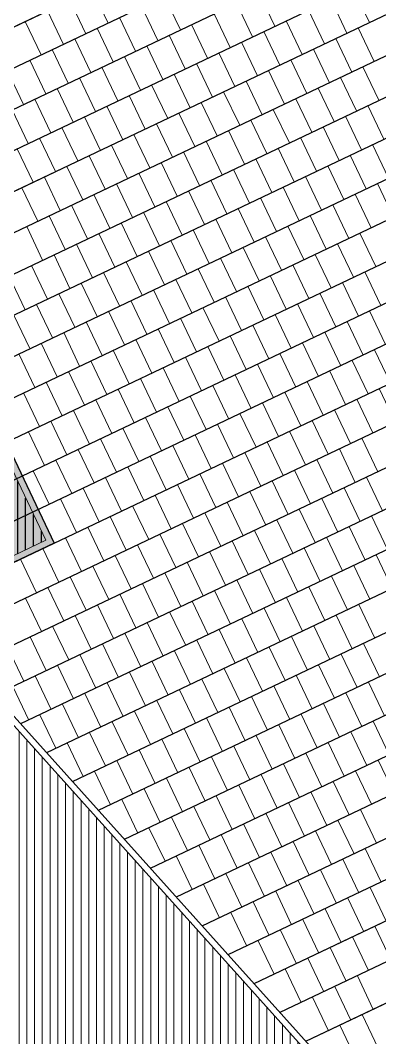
# Model space of a CAD drawing. Header units: metres. Extents: x 679599 to 680028, y 2748524 to 2748840.
# Drawn here: x 679953.15 to 679958.94, y 2748801.85 to 2748818.26 of the extents above; entities that cross this region are included whole.
import ezdxf

# ---------------------------------------------------------------- set-up
doc = ezdxf.new("R2010")
doc.units = ezdxf.units.M
doc.header["$LTSCALE"] = 5
doc.layers.add('00-AUX', color=2, linetype='Continuous', plot=False)
doc.layers.add('00-AUX Tree Pit', color=2, linetype='Continuous', plot=False)
doc.layers.add('02-L-B-Curb', color=11, linetype='Continuous', lineweight=5, plot=False)
for name, color, linetype, lineweight, true_color in [('02-L-Joints-Paviment_07_Precast Concrete Blocks 60X40', 7, 'Continuous', 5, 0x999999), ('03-TR-Pavement_02_Sealed Gravel', 7, 'Continuous', 5, 0x38321e), ('03-TR-Pavement_07_Precast Concrete Blocks 60X40', 7, 'Continuous', 5, 0x999999)]:
    doc.layers.add(name, color=color, linetype=linetype, lineweight=lineweight, true_color=true_color)
doc.layers.add('03-TR-Tree Pit_Green', color=46, linetype='Continuous')
doc.layers.add('03-TR-Tree Pit_White', color=7, linetype='Continuous', true_color=0xfcfcfc)
doc.layers.add('04-BK-Tree Pit', color=6, linetype='Continuous', lineweight=5)

# ---------------------------------------------------------------- blocks, each defined once
blk = doc.blocks.new('ALCORQUE RECTANGULAR')
at = {"layer": '03-TR-Tree Pit_Green', "ltscale": 0.3}
h = blk.add_hatch(dxfattribs=at)
h.set_pattern_fill('ANSI31', color=256, scale=0.04, angle=-45)
h.set_pattern_definition([(360, (-2068898.16958, 3428624.0145), (3e-17, 0.127), [])])
h.paths.add_polyline_path([(679903.391, 2748647.421), (679902.702, 2748648.869), (679904.689, 2748649.814), (679905.377, 2748648.367)])
at = {"layer": '03-TR-Tree Pit_White'}
h = blk.add_hatch(color=256, dxfattribs=at)
h.dxf.hatch_style = 1
h.paths.add_polyline_path([(679903.344, 2748647.288), (679902.569, 2748648.916), (679904.736, 2748649.947), (679905.511, 2748648.319)])
at = {"layer": '02-L-B-Curb'}
blk.add_lwpolyline([(679903.344, 2748647.288), (679902.569, 2748648.916), (679904.736, 2748649.947), (679905.511, 2748648.319)], close=True, dxfattribs=at)
at = {"layer": '02-L-B-Curb', "color": 6}
blk.add_lwpolyline([(679903.391, 2748647.421), (679902.702, 2748648.868), (679904.689, 2748649.814), (679905.378, 2748648.366)], close=True, dxfattribs=at)

msp = doc.modelspace()

# ---------------------------------------------------------------- hatches: boundary and pattern name
at = {"layer": '03-TR-Pavement_02_Sealed Gravel', "linetype": 'Continuous'}
h = msp.add_hatch(dxfattribs=at)
h.set_pattern_fill('ANSI31', color=256, scale=0.0393, angle=45)
h.set_pattern_definition([(90, (652974.11672, 2717198.73223), (-0.1247775, 0), [])])
h.paths.add_polyline_path([(679942.353, 2748782.84), (679957.858, 2748787.975), (679962.616, 2748773.612), (679947.111, 2748768.477)], flags=16)
h.paths.add_polyline_path([(679947.422, 2748813.15), (679917.58, 2748798.949), (679953.093, 2748759.365), (679980.42, 2748776.369)])

# ---------------------------------------------------------------- linework, layer by layer
at = {"layer": '00-AUX'}
for points in [[(679965.962, 2748824.298), (679911.633, 2748798.445)], [(679966.041, 2748823.671), (679912.028, 2748797.968)], [(679966.48, 2748823.216), (679912.422, 2748797.491)], [(679966.558, 2748822.588), (679947.399, 2748813.471)], [(679966.905, 2748822.089), (679947.725, 2748812.962)], [(679966.982, 2748821.461), (679948.143, 2748812.496)], [(679967.422, 2748821.006), (679948.561, 2748812.03)], [(679967.499, 2748820.378), (679948.978, 2748811.565)], [(679967.939, 2748819.923), (679949.396, 2748811.099)], [(679968.016, 2748819.295), (679949.814, 2748810.633)], [(679968.456, 2748818.84), (679950.232, 2748810.168)], [(679968.533, 2748818.212), (679950.65, 2748809.702)], [(679968.973, 2748817.757), (679951.068, 2748809.236)], [(679969.051, 2748817.129), (679951.485, 2748808.77)], [(679969.491, 2748816.674), (679951.903, 2748808.305)], [(679969.568, 2748816.046), (679952.321, 2748807.839)], [(679970.008, 2748815.591), (679952.739, 2748807.373)], [(679970.085, 2748814.963), (679953.157, 2748806.908)], [(679970.525, 2748814.508), (679953.574, 2748806.442)], [(679970.602, 2748813.88), (679953.992, 2748805.976)], [(679971.042, 2748813.425), (679954.41, 2748805.51)], [(679971.119, 2748812.797), (679954.828, 2748805.045)], [(679971.559, 2748812.342), (679955.246, 2748804.579)], [(679971.637, 2748811.714), (679955.663, 2748804.113)], [(679972.077, 2748811.259), (679956.081, 2748803.647)], [(679972.154, 2748810.631), (679956.499, 2748803.182)], [(679972.593, 2748810.178), (679956.916, 2748802.718)], [(679972.67, 2748809.55), (679957.333, 2748802.252)], [(679973.11, 2748809.095), (679957.751, 2748801.786)]]:
    msp.add_lwpolyline(points, dxfattribs=at)
at = {"layer": '00-AUX', "ltscale": 0.3}
msp.add_lwpolyline([(679947.422, 2748813.15), (679980.42, 2748776.369), (679953.093, 2748759.365), (679917.58, 2748798.949)], close=True, dxfattribs=at)
at = {"layer": '00-AUX Tree Pit'}
msp.add_lwpolyline([(679953.697, 2748809.823), (679952.069, 2748809.048), (679951.037, 2748811.215), (679952.666, 2748811.99)], close=True, dxfattribs=at)
at = {"layer": '02-L-B-Curb'}
for points in [[(679947.516, 2748813.195), (679980.506, 2748776.422)], [(679947.422, 2748813.15), (679980.42, 2748776.369)]]:
    msp.add_lwpolyline(points, dxfattribs=at)
at = {"layer": '02-L-Joints-Paviment_07_Precast Concrete Blocks 60X40'}
for points in [[(679954.313, 2748818.755), (679954.571, 2748818.213)], [(679958.521, 2748818.764), (679958.779, 2748818.222)], [(679953.952, 2748818.583), (679954.21, 2748818.041)], [(679955.475, 2748818.643), (679955.733, 2748818.102)], [(679956.998, 2748818.703), (679957.256, 2748818.162)], [(679958.16, 2748818.592), (679958.417, 2748818.05)], [(679955.114, 2748818.472), (679955.372, 2748817.93)], [(679956.637, 2748818.532), (679956.894, 2748817.99)], [(679957.798, 2748818.42), (679958.056, 2748817.878)], [(679953.591, 2748818.411), (679953.849, 2748817.869)], [(679954.753, 2748818.3), (679955.011, 2748817.758)], [(679956.275, 2748818.36), (679956.533, 2748817.818)], [(679953.23, 2748818.239), (679953.488, 2748817.698)], [(679954.392, 2748818.128), (679954.65, 2748817.586)], [(679955.914, 2748818.188), (679956.172, 2748817.646)], [(679957.437, 2748818.248), (679957.695, 2748817.706)], [(679958.855, 2748817.594), (679958.597, 2748818.136)], [(679954.031, 2748817.956), (679954.288, 2748817.414)], [(679955.553, 2748818.016), (679955.811, 2748817.474)], [(679957.076, 2748818.076), (679957.334, 2748817.534)], [(679958.494, 2748817.422), (679958.236, 2748817.964)], [(679953.669, 2748817.784), (679953.927, 2748817.242)], [(679955.192, 2748817.844), (679955.45, 2748817.302)], [(679956.715, 2748817.904), (679956.973, 2748817.363)], [(679958.133, 2748817.25), (679957.875, 2748817.792)], [(679953.308, 2748817.612), (679953.566, 2748817.07)], [(679954.831, 2748817.672), (679955.088, 2748817.13)], [(679956.354, 2748817.732), (679956.612, 2748817.191)], [(679957.772, 2748817.078), (679957.514, 2748817.62)], [(679952.947, 2748817.44), (679953.205, 2748816.899)], [(679954.469, 2748817.5), (679954.727, 2748816.958)], [(679955.993, 2748817.561), (679956.25, 2748817.019)], [(679957.41, 2748816.906), (679957.152, 2748817.448)], [(679958.674, 2748817.508), (679958.932, 2748816.966)], [(679954.108, 2748817.328), (679954.366, 2748816.787)], [(679955.631, 2748817.389), (679955.889, 2748816.847)], [(679957.049, 2748816.734), (679956.791, 2748817.276)], [(679958.313, 2748817.336), (679958.571, 2748816.794)], [(679953.747, 2748817.157), (679954.005, 2748816.615)], [(679955.27, 2748817.217), (679955.528, 2748816.675)], [(679956.688, 2748816.563), (679956.43, 2748817.104)], [(679957.952, 2748817.164), (679958.21, 2748816.622)], [(679953.386, 2748816.985), (679953.644, 2748816.443)], [(679954.909, 2748817.045), (679955.167, 2748816.503)], [(679957.591, 2748816.992), (679957.849, 2748816.45)], [(679953.025, 2748816.813), (679953.282, 2748816.271)], [(679954.548, 2748816.873), (679954.806, 2748816.331)], [(679956.327, 2748816.391), (679956.069, 2748816.932)], [(679957.23, 2748816.82), (679957.488, 2748816.279)], [(679959.011, 2748816.339), (679958.753, 2748816.881)], [(679954.187, 2748816.701), (679954.444, 2748816.159)], [(679955.966, 2748816.219), (679955.708, 2748816.761)], [(679956.869, 2748816.648), (679957.126, 2748816.107)], [(679958.65, 2748816.167), (679958.392, 2748816.709)], [(679953.825, 2748816.529), (679954.083, 2748815.988)], [(679955.604, 2748816.047), (679955.347, 2748816.589)], [(679956.507, 2748816.477), (679956.765, 2748815.935)], [(679958.289, 2748815.995), (679958.031, 2748816.537)], [(679953.464, 2748816.357), (679953.722, 2748815.816)], [(679955.243, 2748815.875), (679954.985, 2748816.417)], [(679956.146, 2748816.305), (679956.404, 2748815.763)], [(679957.927, 2748815.823), (679957.67, 2748816.365)], [(679953.103, 2748816.186), (679953.361, 2748815.644)], [(679954.882, 2748815.703), (679954.624, 2748816.245)], [(679955.785, 2748816.133), (679956.043, 2748815.591)], [(679957.566, 2748815.651), (679957.308, 2748816.193)], [(679958.83, 2748816.253), (679959.088, 2748815.711)], [(679954.521, 2748815.531), (679954.263, 2748816.073)], [(679955.424, 2748815.961), (679955.682, 2748815.419)], [(679957.205, 2748815.48), (679956.947, 2748816.021)], [(679958.469, 2748816.081), (679958.727, 2748815.539)], [(679954.16, 2748815.359), (679953.902, 2748815.901)], [(679955.063, 2748815.789), (679955.32, 2748815.247)], [(679956.844, 2748815.308), (679956.586, 2748815.849)], [(679958.108, 2748815.909), (679958.366, 2748815.367)], [(679953.798, 2748815.188), (679953.541, 2748815.729)], [(679956.483, 2748815.136), (679956.225, 2748815.678)], [(679957.747, 2748815.737), (679958.005, 2748815.196)], [(679959.167, 2748815.084), (679958.909, 2748815.626)], [(679953.437, 2748815.016), (679953.179, 2748815.557)], [(679954.701, 2748815.617), (679954.959, 2748815.075)], [(679956.122, 2748814.964), (679955.864, 2748815.506)], [(679957.386, 2748815.565), (679957.644, 2748815.024)], [(679954.34, 2748815.445), (679954.598, 2748814.904)], [(679955.76, 2748814.792), (679955.503, 2748815.334)], [(679957.025, 2748815.394), (679957.282, 2748814.852)], [(679958.806, 2748814.912), (679958.548, 2748815.454)], [(679953.979, 2748815.273), (679954.237, 2748814.732)], [(679955.399, 2748814.62), (679955.141, 2748815.162)], [(679956.663, 2748815.222), (679956.921, 2748814.68)], [(679958.445, 2748814.74), (679958.187, 2748815.282)], [(679953.618, 2748815.102), (679953.876, 2748814.56)], [(679955.038, 2748814.448), (679954.78, 2748814.99)], [(679956.302, 2748815.05), (679956.56, 2748814.508)], [(679958.083, 2748814.568), (679957.826, 2748815.11)], [(679953.257, 2748814.93), (679953.514, 2748814.388)], [(679954.677, 2748814.276), (679954.419, 2748814.818)], [(679955.941, 2748814.878), (679956.199, 2748814.336)], [(679957.722, 2748814.397), (679957.464, 2748814.938)], [(679958.625, 2748814.826), (679958.883, 2748814.284)], [(679954.316, 2748814.105), (679954.058, 2748814.646)], [(679955.58, 2748814.706), (679955.838, 2748814.164)], [(679957.361, 2748814.225), (679957.103, 2748814.766)], [(679958.264, 2748814.654), (679958.522, 2748814.113)], [(679955.219, 2748814.534), (679955.476, 2748813.992)], [(679957, 2748814.053), (679956.742, 2748814.595)], [(679957.903, 2748814.482), (679958.161, 2748813.941)], [(679953.954, 2748813.933), (679953.697, 2748814.474)], [(679954.857, 2748814.362), (679955.115, 2748813.821)], [(679956.639, 2748813.881), (679956.381, 2748814.423)], [(679957.542, 2748814.311), (679957.8, 2748813.769)], [(679953.593, 2748813.761), (679953.335, 2748814.303)], [(679954.496, 2748814.19), (679954.754, 2748813.649)], [(679956.278, 2748813.709), (679956.02, 2748814.251)], [(679958.962, 2748813.657), (679958.704, 2748814.199)], [(679953.232, 2748813.589), (679952.974, 2748814.131)], [(679954.135, 2748814.019), (679954.393, 2748813.477)], [(679955.916, 2748813.537), (679955.659, 2748814.079)], [(679957.181, 2748814.139), (679957.438, 2748813.597)], [(679958.601, 2748813.485), (679958.343, 2748814.027)], [(679953.774, 2748813.847), (679954.032, 2748813.305)], [(679955.555, 2748813.365), (679955.297, 2748813.907)], [(679956.819, 2748813.967), (679957.077, 2748813.425)], [(679958.239, 2748813.314), (679957.982, 2748813.855)], [(679953.413, 2748813.675), (679953.67, 2748813.133)], [(679955.194, 2748813.193), (679954.936, 2748813.735)], [(679956.458, 2748813.795), (679956.716, 2748813.253)], [(679957.878, 2748813.142), (679957.62, 2748813.683)], [(679953.051, 2748813.503), (679953.309, 2748812.961)], [(679954.833, 2748813.022), (679954.575, 2748813.563)], [(679956.097, 2748813.623), (679956.355, 2748813.081)], [(679957.517, 2748812.97), (679957.259, 2748813.512)], [(679958.781, 2748813.571), (679959.039, 2748813.03)], [(679954.472, 2748812.85), (679954.214, 2748813.391)], [(679955.736, 2748813.451), (679955.994, 2748812.909)], [(679957.156, 2748812.798), (679956.898, 2748813.34)], [(679958.42, 2748813.399), (679958.678, 2748812.858)], [(679954.11, 2748812.678), (679953.853, 2748813.22)], [(679955.375, 2748813.279), (679955.632, 2748812.738)], [(679956.795, 2748812.626), (679956.537, 2748813.168)], [(679958.059, 2748813.228), (679958.317, 2748812.686)], [(679953.749, 2748812.506), (679953.491, 2748813.048)], [(679955.013, 2748813.107), (679955.271, 2748812.566)], [(679957.698, 2748813.056), (679957.956, 2748812.514)], [(679953.388, 2748812.334), (679953.13, 2748812.876)], [(679954.652, 2748812.936), (679954.91, 2748812.394)], [(679956.434, 2748812.454), (679956.176, 2748812.996)], [(679957.337, 2748812.884), (679957.594, 2748812.342)], [(679959.118, 2748812.402), (679958.86, 2748812.944)], [(679954.291, 2748812.764), (679954.549, 2748812.222)], [(679956.072, 2748812.282), (679955.815, 2748812.824)], [(679956.975, 2748812.712), (679957.233, 2748812.17)], [(679958.757, 2748812.231), (679958.499, 2748812.772)], [(679953.93, 2748812.592), (679954.188, 2748812.05)], [(679955.711, 2748812.11), (679955.453, 2748812.652)], [(679956.614, 2748812.54), (679956.872, 2748811.998)], [(679958.395, 2748812.059), (679958.138, 2748812.6)], [(679953.569, 2748812.42), (679953.826, 2748811.878)], [(679955.35, 2748811.939), (679955.092, 2748812.48)], [(679956.253, 2748812.368), (679956.511, 2748811.826)], [(679958.034, 2748811.887), (679957.776, 2748812.429)], [(679953.207, 2748812.248), (679953.465, 2748811.706)], [(679954.989, 2748811.767), (679954.731, 2748812.308)], [(679955.892, 2748812.196), (679956.15, 2748811.655)], [(679957.673, 2748811.715), (679957.415, 2748812.257)], [(679958.937, 2748812.317), (679959.195, 2748811.775)], [(679954.628, 2748811.595), (679954.37, 2748812.137)], [(679955.531, 2748812.024), (679955.788, 2748811.483)], [(679957.312, 2748811.543), (679957.054, 2748812.085)], [(679958.576, 2748812.145), (679958.834, 2748811.603)], [(679954.266, 2748811.423), (679954.009, 2748811.965)], [(679955.169, 2748811.853), (679955.427, 2748811.311)], [(679956.951, 2748811.371), (679956.693, 2748811.913)], [(679958.215, 2748811.973), (679958.473, 2748811.431)], [(679953.905, 2748811.251), (679953.647, 2748811.793)], [(679956.59, 2748811.199), (679956.332, 2748811.741)], [(679957.854, 2748811.801), (679958.112, 2748811.259)], [(679953.544, 2748811.079), (679953.286, 2748811.621)], [(679954.808, 2748811.681), (679955.066, 2748811.139)], [(679956.228, 2748811.027), (679955.971, 2748811.569)], [(679957.492, 2748811.629), (679957.75, 2748811.087)], [(679954.447, 2748811.509), (679954.705, 2748810.967)], [(679955.867, 2748810.856), (679955.609, 2748811.397)], [(679957.131, 2748811.457), (679957.389, 2748810.915)], [(679958.913, 2748810.976), (679958.655, 2748811.517)], [(679954.086, 2748811.337), (679954.344, 2748810.795)], [(679955.506, 2748810.684), (679955.248, 2748811.225)], [(679956.77, 2748811.285), (679957.028, 2748810.743)], [(679958.551, 2748810.804), (679958.294, 2748811.346)], [(679953.725, 2748811.165), (679953.982, 2748810.623)], [(679955.145, 2748810.512), (679954.887, 2748811.054)], [(679956.409, 2748811.113), (679956.667, 2748810.572)], [(679958.19, 2748810.632), (679957.932, 2748811.174)], [(679953.363, 2748810.993), (679953.621, 2748810.451)], [(679954.784, 2748810.34), (679954.526, 2748810.882)], [(679956.048, 2748810.942), (679956.306, 2748810.4)], [(679957.829, 2748810.46), (679957.571, 2748811.002)], [(679958.732, 2748810.89), (679958.99, 2748810.348)], [(679954.422, 2748810.168), (679954.165, 2748810.71)], [(679955.687, 2748810.77), (679955.944, 2748810.228)], [(679957.468, 2748810.288), (679957.21, 2748810.83)], [(679958.371, 2748810.718), (679958.629, 2748810.176)], [(679954.061, 2748809.996), (679953.803, 2748810.538)], [(679955.325, 2748810.598), (679955.583, 2748810.056)], [(679957.107, 2748810.116), (679956.849, 2748810.658)], [(679958.01, 2748810.546), (679958.267, 2748810.004)], [(679954.964, 2748810.426), (679955.222, 2748809.884)], [(679956.746, 2748809.944), (679956.488, 2748810.486)], [(679957.648, 2748810.374), (679957.906, 2748809.832)], [(679954.603, 2748810.254), (679954.861, 2748809.712)], [(679956.384, 2748809.773), (679956.127, 2748810.314)], [(679959.069, 2748809.721), (679958.811, 2748810.263)], [(679954.242, 2748810.082), (679954.5, 2748809.54)], [(679956.023, 2748809.601), (679955.765, 2748810.142)], [(679957.287, 2748810.202), (679957.545, 2748809.66)], [(679958.707, 2748809.549), (679958.45, 2748810.091)], [(679953.881, 2748809.91), (679954.138, 2748809.368)], [(679955.662, 2748809.429), (679955.404, 2748809.971)], [(679956.926, 2748810.03), (679957.184, 2748809.489)], [(679958.346, 2748809.377), (679958.088, 2748809.919)], [(679953.519, 2748809.738), (679953.777, 2748809.197)], [(679955.301, 2748809.257), (679955.043, 2748809.799)], [(679956.565, 2748809.859), (679956.823, 2748809.317)], [(679957.985, 2748809.205), (679957.727, 2748809.747)], [(679953.158, 2748809.567), (679953.416, 2748809.025)], [(679954.94, 2748809.085), (679954.682, 2748809.627)], [(679956.204, 2748809.687), (679956.462, 2748809.145)], [(679957.624, 2748809.033), (679957.366, 2748809.575)], [(679958.888, 2748809.635), (679959.146, 2748809.093)], [(679954.578, 2748808.913), (679954.321, 2748809.455)], [(679955.843, 2748809.515), (679956.1, 2748808.973)], [(679957.263, 2748808.861), (679957.005, 2748809.403)], [(679958.527, 2748809.463), (679958.785, 2748808.921)], [(679954.217, 2748808.741), (679953.959, 2748809.283)], [(679955.481, 2748809.343), (679955.739, 2748808.801)], [(679956.902, 2748808.69), (679956.644, 2748809.231)], [(679958.166, 2748809.291), (679958.423, 2748808.749)], [(679953.856, 2748808.569), (679953.598, 2748809.111)], [(679955.12, 2748809.171), (679955.378, 2748808.629)], [(679957.804, 2748809.119), (679958.062, 2748808.577)], [(679953.495, 2748808.398), (679953.237, 2748808.939)], [(679954.759, 2748808.999), (679955.017, 2748808.457)], [(679956.54, 2748808.518), (679956.283, 2748809.06)], [(679957.443, 2748808.947), (679957.701, 2748808.406)], [(679954.398, 2748808.827), (679954.656, 2748808.285)], [(679956.179, 2748808.346), (679955.921, 2748808.888)], [(679957.082, 2748808.776), (679957.34, 2748808.234)], [(679958.863, 2748808.294), (679958.606, 2748808.836)], [(679954.037, 2748808.655), (679954.294, 2748808.114)], [(679955.818, 2748808.174), (679955.56, 2748808.716)], [(679956.721, 2748808.604), (679956.979, 2748808.062)], [(679958.502, 2748808.122), (679958.244, 2748808.664)], [(679953.675, 2748808.484), (679953.933, 2748807.942)], [(679955.457, 2748808.002), (679955.199, 2748808.544)], [(679956.36, 2748808.432), (679956.618, 2748807.89)], [(679958.141, 2748807.95), (679957.883, 2748808.492)], [(679953.314, 2748808.312), (679953.572, 2748807.77)], [(679955.096, 2748807.83), (679954.838, 2748808.372)], [(679955.999, 2748808.26), (679956.256, 2748807.718)], [(679957.78, 2748807.778), (679957.522, 2748808.32)], [(679952.953, 2748808.14), (679953.211, 2748807.598)], [(679954.734, 2748807.658), (679954.477, 2748808.2)], [(679955.637, 2748808.088), (679955.895, 2748807.546)], [(679957.419, 2748807.607), (679957.161, 2748808.148)], [(679958.683, 2748808.208), (679958.941, 2748807.666)], [(679954.373, 2748807.486), (679954.115, 2748808.028)], [(679955.276, 2748807.916), (679955.534, 2748807.374)], [(679957.058, 2748807.435), (679956.8, 2748807.977)], [(679958.322, 2748808.036), (679958.579, 2748807.495)], [(679954.012, 2748807.315), (679953.754, 2748807.856)], [(679956.696, 2748807.263), (679956.438, 2748807.805)], [(679957.96, 2748807.864), (679958.218, 2748807.323)], [(679953.651, 2748807.143), (679953.393, 2748807.685)], [(679954.915, 2748807.744), (679955.173, 2748807.202)], [(679956.335, 2748807.091), (679956.077, 2748807.633)], [(679957.599, 2748807.693), (679957.857, 2748807.151)], [(679953.29, 2748806.971), (679953.032, 2748807.513)], [(679954.554, 2748807.572), (679954.812, 2748807.031)], [(679955.974, 2748806.919), (679955.716, 2748807.461)], [(679957.238, 2748807.521), (679957.496, 2748806.979)], [(679959.019, 2748807.039), (679958.762, 2748807.581)], [(679954.193, 2748807.401), (679954.45, 2748806.859)], [(679955.613, 2748806.747), (679955.355, 2748807.289)], [(679956.877, 2748807.349), (679957.135, 2748806.807)], [(679958.658, 2748806.867), (679958.4, 2748807.409)], [(679953.831, 2748807.229), (679954.089, 2748806.687)], [(679955.252, 2748806.575), (679954.994, 2748807.117)], [(679956.516, 2748807.177), (679956.774, 2748806.635)], [(679958.297, 2748806.695), (679958.039, 2748807.237)], [(679953.47, 2748807.057), (679953.728, 2748806.515)], [(679954.89, 2748806.403), (679954.633, 2748806.945)], [(679956.155, 2748807.005), (679956.412, 2748806.463)], [(679957.936, 2748806.524), (679957.678, 2748807.065)], [(679958.839, 2748806.953), (679959.097, 2748806.412)], [(679954.529, 2748806.232), (679954.271, 2748806.773)], [(679955.793, 2748806.833), (679956.051, 2748806.291)], [(679957.575, 2748806.352), (679957.317, 2748806.894)], [(679958.478, 2748806.781), (679958.735, 2748806.24)], [(679954.168, 2748806.06), (679953.91, 2748806.602)], [(679955.432, 2748806.661), (679955.69, 2748806.12)], [(679957.213, 2748806.18), (679956.956, 2748806.722)], [(679958.116, 2748806.61), (679958.374, 2748806.068)], [(679955.071, 2748806.489), (679955.329, 2748805.948)], [(679956.852, 2748806.008), (679956.594, 2748806.55)], [(679957.755, 2748806.438), (679958.013, 2748805.896)], [(679954.71, 2748806.318), (679954.968, 2748805.776)], [(679956.491, 2748805.836), (679956.233, 2748806.378)], [(679959.175, 2748805.784), (679958.918, 2748806.326)], [(679954.349, 2748806.146), (679954.606, 2748805.604)], [(679956.13, 2748805.664), (679955.872, 2748806.206)], [(679957.394, 2748806.266), (679957.652, 2748805.724)], [(679958.814, 2748805.613), (679958.556, 2748806.154)], [(679955.769, 2748805.492), (679955.511, 2748806.034)], [(679957.033, 2748806.094), (679957.291, 2748805.552)], [(679958.453, 2748805.441), (679958.195, 2748805.982)], [(679955.408, 2748805.32), (679955.15, 2748805.862)], [(679956.672, 2748805.922), (679956.93, 2748805.38)], [(679958.092, 2748805.269), (679957.834, 2748805.811)], [(679955.046, 2748805.149), (679954.789, 2748805.69)], [(679956.311, 2748805.75), (679956.568, 2748805.208)], [(679957.731, 2748805.097), (679957.473, 2748805.639)], [(679955.949, 2748805.578), (679956.207, 2748805.037)], [(679957.369, 2748804.925), (679957.112, 2748805.467)], [(679958.634, 2748805.527), (679958.891, 2748804.985)], [(679955.588, 2748805.406), (679955.846, 2748804.865)], [(679957.008, 2748804.753), (679956.75, 2748805.295)], [(679958.272, 2748805.355), (679958.53, 2748804.813)], [(679955.227, 2748805.235), (679955.485, 2748804.693)], [(679956.647, 2748804.581), (679956.389, 2748805.123)], [(679957.911, 2748805.183), (679958.169, 2748804.641)], [(679957.55, 2748805.011), (679957.808, 2748804.469)], [(679956.286, 2748804.409), (679956.028, 2748804.951)], [(679957.189, 2748804.839), (679957.447, 2748804.297)], [(679958.97, 2748804.358), (679958.712, 2748804.899)], [(679955.925, 2748804.238), (679955.667, 2748804.779)], [(679956.828, 2748804.667), (679957.086, 2748804.125)], [(679958.609, 2748804.186), (679958.351, 2748804.728)], [(679956.467, 2748804.495), (679956.724, 2748803.954)], [(679958.248, 2748804.014), (679957.99, 2748804.556)], [(679956.105, 2748804.323), (679956.363, 2748803.782)], [(679957.887, 2748803.842), (679957.629, 2748804.384)], [(679957.525, 2748803.67), (679957.268, 2748804.212)], [(679958.79, 2748804.272), (679959.047, 2748803.73)], [(679957.164, 2748803.498), (679956.906, 2748804.04)], [(679958.428, 2748804.1), (679958.686, 2748803.558)], [(679956.803, 2748803.326), (679956.545, 2748803.868)], [(679958.067, 2748803.928), (679958.325, 2748803.386)], [(679957.706, 2748803.756), (679957.964, 2748803.214)], [(679959.125, 2748803.105), (679958.868, 2748803.646)], [(679957.345, 2748803.584), (679957.603, 2748803.042)], [(679956.984, 2748803.412), (679957.242, 2748802.871)], [(679958.764, 2748802.933), (679958.506, 2748803.475)], [(679958.403, 2748802.761), (679958.145, 2748803.303)], [(679958.042, 2748802.589), (679957.784, 2748803.131)], [(679957.681, 2748802.417), (679957.423, 2748802.959)], [(679958.584, 2748802.847), (679958.841, 2748802.305)], [(679958.222, 2748802.675), (679958.48, 2748802.133)], [(679957.861, 2748802.503), (679958.119, 2748801.961)], [(679958.92, 2748801.678), (679958.662, 2748802.22)], [(679958.559, 2748801.506), (679958.301, 2748802.048)]]:
    msp.add_lwpolyline(points, dxfattribs=at)
at = {"layer": '03-TR-Pavement_07_Precast Concrete Blocks 60X40'}
for p, q in [((679911.541, 2748798.401), (679965.87, 2748824.255)), ((679911.935, 2748797.924), (679966.129, 2748823.713)), ((679912.33, 2748797.447), (679966.387, 2748823.172)), ((679912.724, 2748796.971), (679966.646, 2748822.63)), ((679947.725, 2748812.962), (679966.905, 2748822.089)), ((679948.143, 2748812.496), (679967.163, 2748821.547)), ((679948.561, 2748812.031), (679967.422, 2748821.006)), ((679948.979, 2748811.565), (679967.68, 2748820.465)), ((679949.397, 2748811.1), (679967.939, 2748819.923)), ((679949.815, 2748810.634), (679968.197, 2748819.382)), ((679952.923, 2748811.449), (679966.838, 2748818.07)), ((679953.181, 2748810.907), (679967.096, 2748817.529)), ((679951.487, 2748808.772), (679969.232, 2748817.216)), ((679953.439, 2748810.365), (679967.354, 2748816.987)), ((679951.905, 2748808.306), (679969.49, 2748816.675)), ((679952.323, 2748807.841), (679969.749, 2748816.133)), ((679952.74, 2748807.375), (679970.007, 2748815.592)), ((679953.158, 2748806.909), (679970.266, 2748815.05)), ((679953.576, 2748806.444), (679970.524, 2748814.509)), ((679953.994, 2748805.978), (679970.783, 2748813.967)), ((679954.412, 2748805.513), (679971.042, 2748813.426)), ((679954.83, 2748805.047), (679971.3, 2748812.884)), ((679955.248, 2748804.581), (679971.559, 2748812.343)), ((679955.666, 2748804.116), (679971.817, 2748811.802)), ((679956.084, 2748803.65), (679972.076, 2748811.26)), ((679956.502, 2748803.185), (679970.705, 2748809.944)), ((679956.92, 2748802.719), (679970.963, 2748809.402)), ((679957.756, 2748801.788), (679973.11, 2748809.094)), ((679957.338, 2748802.254), (679971.221, 2748808.86))]:
    msp.add_line(p, q, dxfattribs=at)

# ---------------------------------------------------------------- block references
at = {"layer": '04-BK-Tree Pit', "rotation": 90}
msp.add_blockref('ALCORQUE RECTANGULAR', (3428600.985, 2068906.479), dxfattribs=at)

doc.saveas('drawing.dxf')
